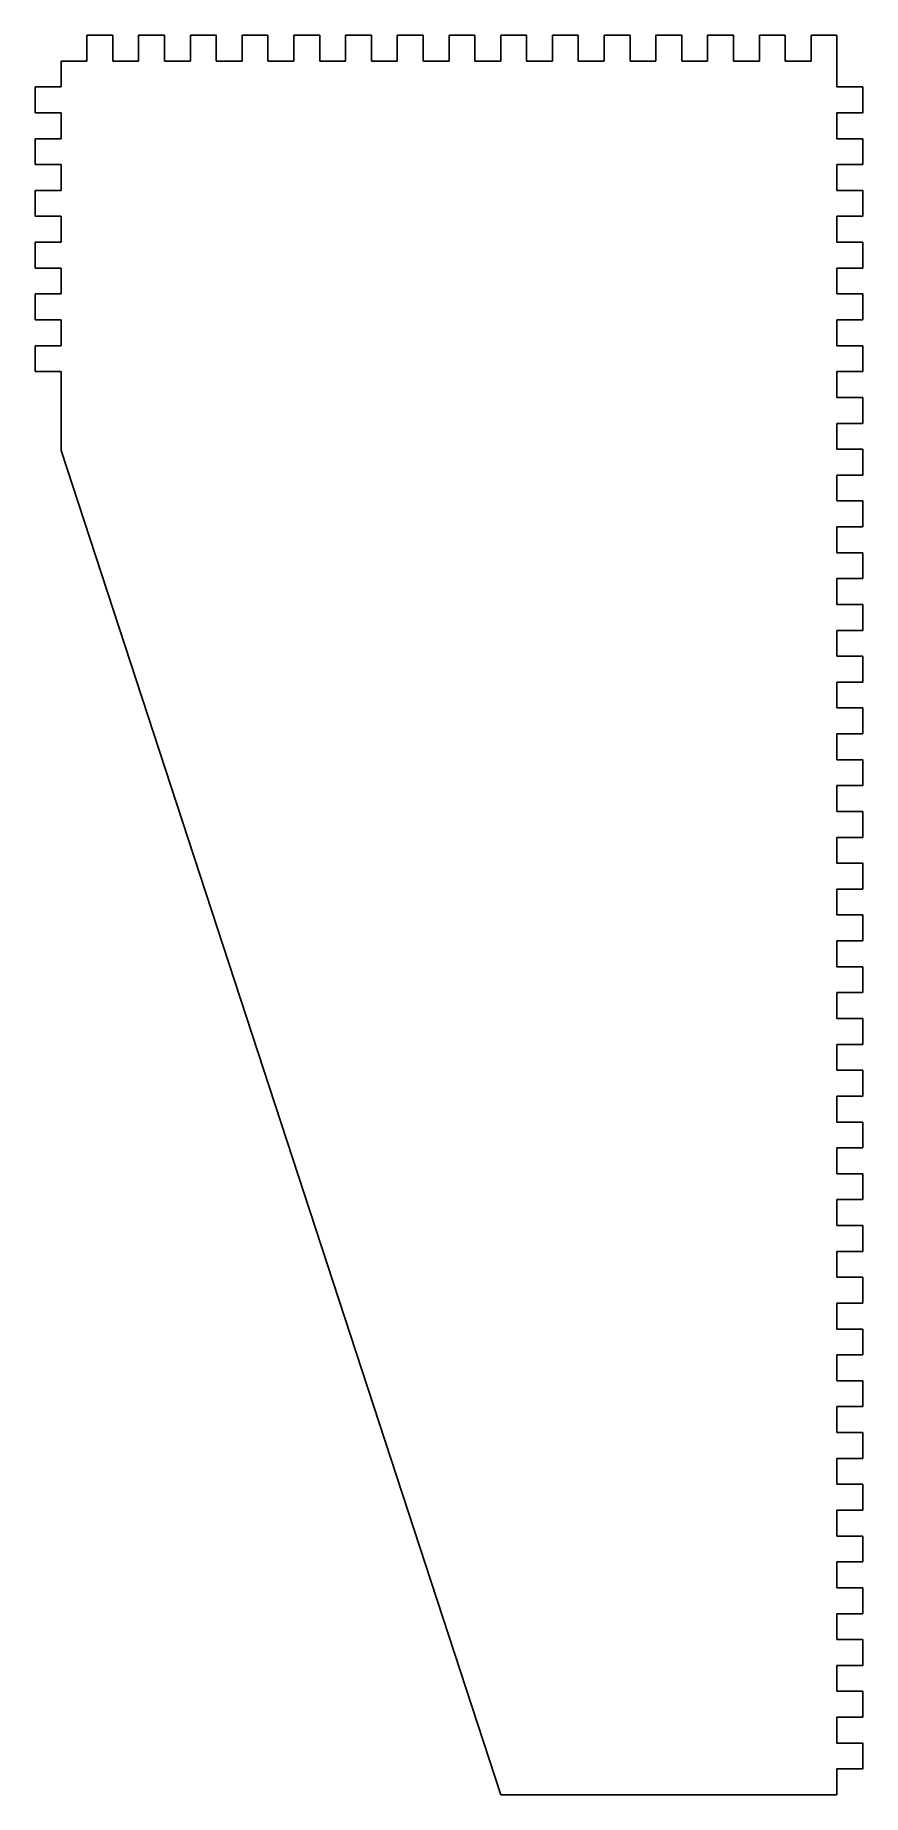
# Model space of a CAD drawing. Header units: millimetres. Extents: x -96 to 96, y -408 to 0.
import ezdxf

# ---------------------------------------------------------------- set-up
doc = ezdxf.new("R2010")
doc.units = ezdxf.units.MM
doc.layers.get('0').update_dxf_attribs({"linetype": 'CONTINUOUS'})

msp = doc.modelspace()

# ---------------------------------------------------------------- linework, layer by layer
for p, q in [((-78, 0), (-84, 0)), ((-84, 0), (-84, -6)), ((-66, 0), (-72, 0)), ((-72, 0), (-72, -6)), ((-54, 0), (-60, 0)), ((-60, 0), (-60, -6)), ((-42, 0), (-48, 0)), ((-48, 0), (-48, -6)), ((-30, 0), (-36, 0)), ((-36, 0), (-36, -6)), ((-18, 0), (-24, 0)), ((-24, 0), (-24, -6)), ((-6, 0), (-12, 0)), ((-12, 0), (-12, -6)), ((6, 0), (0, 0)), ((0, 0), (0, -6)), ((18, 0), (12, 0)), ((12, 0), (12, -6)), ((30, 0), (24, 0)), ((24, 0), (24, -6)), ((42, 0), (36, 0)), ((36, 0), (36, -6)), ((54, 0), (48, 0)), ((48, 0), (48, -6)), ((66, 0), (60, 0)), ((60, 0), (60, -6)), ((78, 0), (72, 0)), ((72, 0), (72, -6)), ((90, 0), (84, 0)), ((84, 0), (84, -6)), ((-78, -6), (-78, 0)), ((-66, -6), (-66, 0)), ((-54, -6), (-54, 0)), ((-42, -6), (-42, 0)), ((-30, -6), (-30, 0)), ((-18, -6), (-18, 0)), ((-6, -6), (-6, 0)), ((6, -6), (6, 0)), ((18, -6), (18, 0)), ((30, -6), (30, 0)), ((42, -6), (42, 0)), ((54, -6), (54, 0)), ((66, -6), (66, 0)), ((78, -6), (78, 0)), ((90, -12), (90, 0)), ((-90, -6), (-90, -12)), ((-84, -6), (-90, -6)), ((-72, -6), (-78, -6)), ((-60, -6), (-66, -6)), ((-48, -6), (-54, -6)), ((-36, -6), (-42, -6)), ((-24, -6), (-30, -6)), ((-12, -6), (-18, -6)), ((0, -6), (-6, -6)), ((12, -6), (6, -6)), ((24, -6), (18, -6)), ((36, -6), (30, -6)), ((48, -6), (42, -6)), ((60, -6), (54, -6)), ((72, -6), (66, -6)), ((84, -6), (78, -6)), ((-90, -12), (-96, -12)), ((-96, -12), (-96, -18)), ((96, -12), (90, -12)), ((96, -18), (96, -12)), ((-96, -18), (-90, -18)), ((-90, -18), (-90, -24)), ((90, -24), (90, -18)), ((90, -18), (96, -18)), ((-90, -24), (-96, -24)), ((-96, -24), (-96, -30)), ((96, -24), (90, -24)), ((96, -30), (96, -24)), ((-96, -30), (-90, -30)), ((-90, -30), (-90, -36)), ((90, -36), (90, -30)), ((90, -30), (96, -30)), ((-90, -36), (-96, -36)), ((-96, -36), (-96, -42)), ((96, -36), (90, -36)), ((96, -42), (96, -36)), ((-96, -42), (-90, -42)), ((-90, -42), (-90, -48)), ((90, -48), (90, -42)), ((90, -42), (96, -42)), ((-90, -48), (-96, -48)), ((-96, -48), (-96, -54)), ((96, -48), (90, -48)), ((96, -54), (96, -48)), ((-96, -54), (-90, -54)), ((-90, -54), (-90, -60)), ((90, -60), (90, -54)), ((90, -54), (96, -54)), ((-90, -60), (-96, -60)), ((-96, -60), (-96, -66)), ((96, -60), (90, -60)), ((96, -66), (96, -60)), ((-96, -66), (-90, -66)), ((-90, -66), (-90, -72)), ((90, -72), (90, -66)), ((90, -66), (96, -66)), ((-90, -72), (-96, -72)), ((-96, -72), (-96, -78)), ((96, -72), (90, -72)), ((96, -78), (96, -72)), ((-96, -78), (-90, -78)), ((-90, -78), (-90, -96.33)), ((90, -84), (90, -78)), ((90, -78), (96, -78)), ((96, -84), (90, -84)), ((96, -90), (96, -84)), ((90, -96), (90, -90)), ((90, -90), (96, -90)), ((-90, -96.33), (12, -408)), ((96, -96), (90, -96)), ((96, -102), (96, -96)), ((90, -102), (96, -102)), ((90, -108), (90, -102)), ((96, -108), (90, -108)), ((96, -114), (96, -108)), ((90, -120), (90, -114)), ((90, -114), (96, -114)), ((96, -120), (90, -120)), ((96, -126), (96, -120)), ((90, -132), (90, -126)), ((90, -126), (96, -126)), ((96, -132), (90, -132)), ((96, -138), (96, -132)), ((90, -144), (90, -138)), ((90, -138), (96, -138)), ((96, -144), (90, -144)), ((96, -150), (96, -144)), ((90, -156), (90, -150)), ((90, -150), (96, -150)), ((96, -156), (90, -156)), ((96, -162), (96, -156)), ((90, -168), (90, -162)), ((90, -162), (96, -162)), ((96, -168), (90, -168)), ((96, -174), (96, -168)), ((90, -180), (90, -174)), ((90, -174), (96, -174)), ((96, -180), (90, -180)), ((96, -186), (96, -180)), ((90, -192), (90, -186)), ((90, -186), (96, -186)), ((96, -192), (90, -192)), ((96, -198), (96, -192)), ((90, -204), (90, -198)), ((90, -198), (96, -198)), ((96, -204), (90, -204)), ((96, -210), (96, -204)), ((90, -216), (90, -210)), ((90, -210), (96, -210)), ((96, -216), (90, -216)), ((96, -222), (96, -216)), ((90, -228), (90, -222)), ((90, -222), (96, -222)), ((96, -228), (90, -228)), ((96, -234), (96, -228)), ((90, -240), (90, -234)), ((90, -234), (96, -234)), ((96, -240), (90, -240)), ((96, -246), (96, -240)), ((90, -252), (90, -246)), ((90, -246), (96, -246)), ((96, -252), (90, -252)), ((96, -258), (96, -252)), ((90, -264), (90, -258)), ((90, -258), (96, -258)), ((96, -264), (90, -264)), ((96, -270), (96, -264)), ((90, -276), (90, -270)), ((90, -270), (96, -270)), ((96, -276), (90, -276)), ((96, -282), (96, -276)), ((90, -288), (90, -282)), ((90, -282), (96, -282)), ((96, -288), (90, -288)), ((96, -294), (96, -288)), ((90, -300), (90, -294)), ((90, -294), (96, -294)), ((96, -300), (90, -300)), ((96, -306), (96, -300)), ((90, -306), (96, -306)), ((90, -312), (90, -306)), ((96, -312), (90, -312)), ((96, -318), (96, -312)), ((90, -324), (90, -318)), ((90, -318), (96, -318)), ((96, -324), (90, -324)), ((96, -330), (96, -324)), ((90, -336), (90, -330)), ((90, -330), (96, -330)), ((96, -336), (90, -336)), ((96, -342), (96, -336)), ((90, -348), (90, -342)), ((90, -342), (96, -342)), ((96, -348), (90, -348)), ((96, -354), (96, -348)), ((90, -360), (90, -354)), ((90, -354), (96, -354)), ((96, -360), (90, -360)), ((96, -366), (96, -360)), ((90, -372), (90, -366)), ((90, -366), (96, -366)), ((96, -372), (90, -372)), ((96, -378), (96, -372)), ((90, -384), (90, -378)), ((90, -378), (96, -378)), ((96, -384), (90, -384)), ((96, -390), (96, -384)), ((90, -396), (90, -390)), ((90, -390), (96, -390)), ((96, -396), (90, -396)), ((96, -402), (96, -396)), ((90, -408), (90, -402)), ((90, -402), (96, -402)), ((12, -408), (90, -408))]:
    msp.add_line(p, q)

doc.saveas('drawing.dxf')
